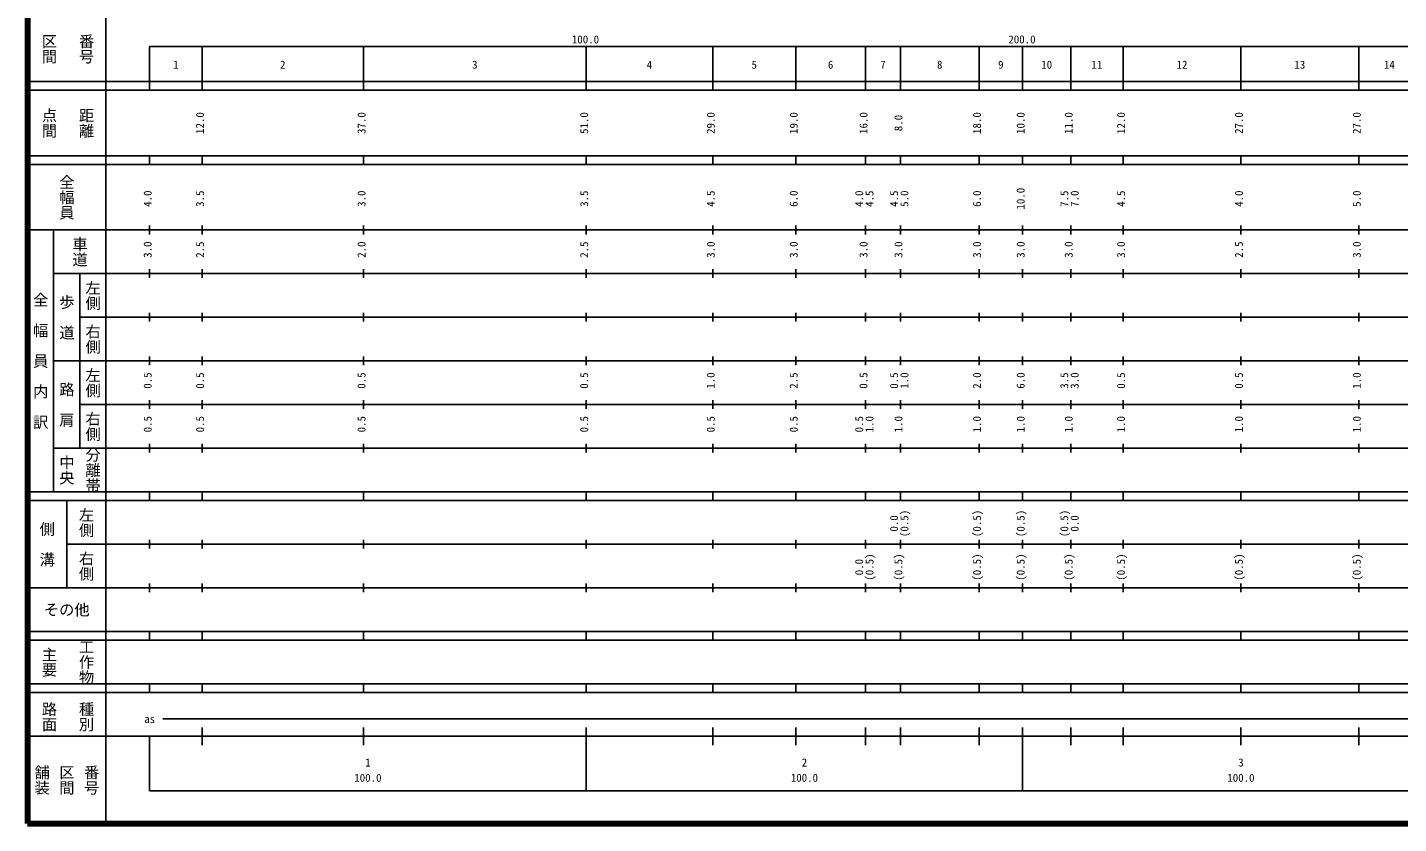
# Model space of a CAD drawing. Units: millimetres on the paper, enlarged 1000 times. Extents: x 40000 to 680000, y 20000 to 380000.
# Drawn here: x 40000 to 354118, y 20000 to 202409 of the extents above; entities that cross this region are included whole.
import ezdxf
from ezdxf.enums import TextEntityAlignment as Align

# ---------------------------------------------------------------- set-up
doc = ezdxf.new("R2010")
doc.units = ezdxf.units.MM
doc.header["$LTSCALE"] = 1000
doc.layers.add('M-TTL', color=2, linetype='Continuous', lineweight=140)
doc.layers.add('M-TTL-BAND', color=7, linetype='Continuous', lineweight=25)
doc.styles.add('@ＭＳ ゴシック', font='')
doc.styles.add('ＭＳ ゴシック', font='')
doc.styles.get('@ＭＳ ゴシック').set_extended_font_data('@MS Gothic')
doc.styles.get('ＭＳ ゴシック').set_extended_font_data('MS Gothic')

msp = doc.modelspace()

# ---------------------------------------------------------------- linework, layer by layer
at = {"layer": 'M-TTL'}
for p, q in [((40000, 380000), (40000, 20000)), ((40000, 20000), (680000, 20000))]:
    msp.add_line(p, q, dxfattribs=at)
at = {"layer": 'M-TTL-BAND'}
for p, q in [((58000, 370000), (58000, 20000)), ((68000, 198000), (579000, 198000)), ((68000, 198000), (68000, 188000)), ((80000, 188000), (80000, 198000)), ((117000, 188000), (117000, 198000)), ((168000, 188000), (168000, 198000)), ((197000, 188000), (197000, 198000)), ((216000, 188000), (216000, 198000)), ((232000, 188000), (232000, 198000)), ((240000, 188000), (240000, 198000)), ((258000, 188000), (258000, 198000)), ((268000, 188000), (268000, 198000)), ((279000, 188000), (279000, 198000)), ((291000, 188000), (291000, 198000)), ((318000, 188000), (318000, 198000)), ((345000, 188000), (345000, 198000)), ((40000, 190000), (579000, 190000)), ((40000, 188000), (579000, 188000)), ((40000, 173000), (579000, 173000)), ((68000, 171000), (68000, 173000)), ((80000, 171000), (80000, 173000)), ((117000, 171000), (117000, 173000)), ((168000, 171000), (168000, 173000)), ((197000, 171000), (197000, 173000)), ((216000, 171000), (216000, 173000)), ((232000, 171000), (232000, 173000)), ((240000, 171000), (240000, 173000)), ((258000, 171000), (258000, 173000)), ((268000, 171000), (268000, 173000)), ((279000, 171000), (279000, 173000)), ((291000, 171000), (291000, 173000)), ((318000, 171000), (318000, 173000)), ((345000, 171000), (345000, 173000)), ((40000, 171000), (579000, 171000)), ((40000, 156000), (579000, 156000)), ((46000, 96000), (46000, 156000)), ((68000, 155000), (68000, 157000)), ((80000, 155000), (80000, 157000)), ((117000, 155000), (117000, 157000)), ((168000, 155000), (168000, 157000)), ((197000, 155000), (197000, 157000)), ((216000, 155000), (216000, 157000)), ((232000, 155000), (232000, 157000)), ((240000, 155000), (240000, 157000)), ((258000, 155000), (258000, 157000)), ((268000, 155000), (268000, 157000)), ((279000, 155000), (279000, 157000)), ((291000, 155000), (291000, 157000)), ((318000, 155000), (318000, 157000)), ((345000, 155000), (345000, 157000)), ((46000, 146000), (579000, 146000)), ((52000, 146000), (52000, 106000)), ((68000, 145000), (68000, 147000)), ((80000, 145000), (80000, 147000)), ((117000, 145000), (117000, 147000)), ((168000, 145000), (168000, 147000)), ((197000, 145000), (197000, 147000)), ((216000, 145000), (216000, 147000)), ((232000, 145000), (232000, 147000)), ((240000, 145000), (240000, 147000)), ((258000, 145000), (258000, 147000)), ((268000, 145000), (268000, 147000)), ((279000, 145000), (279000, 147000)), ((291000, 145000), (291000, 147000)), ((318000, 145000), (318000, 147000)), ((345000, 145000), (345000, 147000)), ((52000, 136000), (579000, 136000)), ((68000, 135000), (68000, 137000)), ((80000, 135000), (80000, 137000)), ((117000, 135000), (117000, 137000)), ((168000, 135000), (168000, 137000)), ((197000, 135000), (197000, 137000)), ((216000, 135000), (216000, 137000)), ((232000, 135000), (232000, 137000)), ((240000, 135000), (240000, 137000)), ((258000, 135000), (258000, 137000)), ((268000, 135000), (268000, 137000)), ((279000, 135000), (279000, 137000)), ((291000, 135000), (291000, 137000)), ((318000, 135000), (318000, 137000)), ((345000, 135000), (345000, 137000)), ((46000, 126000), (579000, 126000)), ((68000, 125000), (68000, 127000)), ((80000, 125000), (80000, 127000)), ((117000, 125000), (117000, 127000)), ((168000, 125000), (168000, 127000)), ((197000, 125000), (197000, 127000)), ((216000, 125000), (216000, 127000)), ((232000, 125000), (232000, 127000)), ((240000, 125000), (240000, 127000)), ((258000, 125000), (258000, 127000)), ((268000, 125000), (268000, 127000)), ((279000, 125000), (279000, 127000)), ((291000, 125000), (291000, 127000)), ((318000, 125000), (318000, 127000)), ((345000, 125000), (345000, 127000)), ((68000, 115000), (68000, 117000)), ((80000, 115000), (80000, 117000)), ((117000, 115000), (117000, 117000)), ((168000, 115000), (168000, 117000)), ((197000, 115000), (197000, 117000)), ((216000, 115000), (216000, 117000)), ((232000, 115000), (232000, 117000)), ((240000, 115000), (240000, 117000)), ((258000, 115000), (258000, 117000)), ((268000, 115000), (268000, 117000)), ((279000, 115000), (279000, 117000)), ((291000, 115000), (291000, 117000)), ((318000, 115000), (318000, 117000)), ((345000, 115000), (345000, 117000)), ((52000, 116000), (579000, 116000)), ((68000, 105000), (68000, 107000)), ((80000, 105000), (80000, 107000)), ((117000, 105000), (117000, 107000)), ((168000, 105000), (168000, 107000)), ((197000, 105000), (197000, 107000)), ((216000, 105000), (216000, 107000)), ((232000, 105000), (232000, 107000)), ((240000, 105000), (240000, 107000)), ((258000, 105000), (258000, 107000)), ((268000, 105000), (268000, 107000)), ((279000, 105000), (279000, 107000)), ((291000, 105000), (291000, 107000)), ((318000, 105000), (318000, 107000)), ((345000, 105000), (345000, 107000)), ((46000, 106000), (579000, 106000)), ((40000, 96000), (579000, 96000)), ((68000, 94000), (68000, 96000)), ((80000, 94000), (80000, 96000)), ((117000, 94000), (117000, 96000)), ((168000, 94000), (168000, 96000)), ((197000, 94000), (197000, 96000)), ((216000, 94000), (216000, 96000)), ((232000, 94000), (232000, 96000)), ((240000, 94000), (240000, 96000)), ((258000, 94000), (258000, 96000)), ((268000, 94000), (268000, 96000)), ((279000, 94000), (279000, 96000)), ((291000, 94000), (291000, 96000)), ((318000, 94000), (318000, 96000)), ((345000, 94000), (345000, 96000)), ((40000, 94000), (579000, 94000)), ((49000, 94000), (49000, 74000)), ((68000, 83000), (68000, 85000)), ((80000, 83000), (80000, 85000)), ((117000, 83000), (117000, 85000)), ((168000, 83000), (168000, 85000)), ((197000, 83000), (197000, 85000)), ((216000, 83000), (216000, 85000)), ((232000, 83000), (232000, 85000)), ((240000, 83000), (240000, 85000)), ((258000, 83000), (258000, 85000)), ((268000, 83000), (268000, 85000)), ((279000, 83000), (279000, 85000)), ((291000, 83000), (291000, 85000)), ((318000, 83000), (318000, 85000)), ((345000, 83000), (345000, 85000)), ((49000, 84000), (579000, 84000)), ((40000, 74000), (579000, 74000)), ((68000, 73000), (68000, 75000)), ((80000, 73000), (80000, 75000)), ((117000, 73000), (117000, 75000)), ((168000, 73000), (168000, 75000)), ((197000, 73000), (197000, 75000)), ((216000, 73000), (216000, 75000)), ((232000, 73000), (232000, 75000)), ((240000, 73000), (240000, 75000)), ((258000, 73000), (258000, 75000)), ((268000, 73000), (268000, 75000)), ((279000, 73000), (279000, 75000)), ((291000, 73000), (291000, 75000)), ((318000, 73000), (318000, 75000)), ((345000, 73000), (345000, 75000)), ((40000, 64000), (579000, 64000)), ((68000, 62000), (68000, 64000)), ((80000, 62000), (80000, 64000)), ((117000, 62000), (117000, 64000)), ((168000, 62000), (168000, 64000)), ((197000, 62000), (197000, 64000)), ((216000, 62000), (216000, 64000)), ((232000, 62000), (232000, 64000)), ((240000, 62000), (240000, 64000)), ((258000, 62000), (258000, 64000)), ((268000, 62000), (268000, 64000)), ((279000, 62000), (279000, 64000)), ((291000, 62000), (291000, 64000)), ((318000, 62000), (318000, 64000)), ((345000, 62000), (345000, 64000)), ((40000, 62000), (579000, 62000)), ((40000, 52000), (579000, 52000)), ((68000, 50000), (68000, 52000)), ((80000, 50000), (80000, 52000)), ((117000, 50000), (117000, 52000)), ((168000, 50000), (168000, 52000)), ((197000, 50000), (197000, 52000)), ((216000, 50000), (216000, 52000)), ((232000, 50000), (232000, 52000)), ((240000, 50000), (240000, 52000)), ((258000, 50000), (258000, 52000)), ((268000, 50000), (268000, 52000)), ((279000, 50000), (279000, 52000)), ((291000, 50000), (291000, 52000)), ((318000, 50000), (318000, 52000)), ((345000, 50000), (345000, 52000)), ((40000, 50000), (579000, 50000)), ((71000, 44000), (565000, 44000)), ((80000, 38000), (80000, 42000)), ((117000, 38000), (117000, 42000)), ((168000, 27500), (168000, 42000)), ((197000, 38000), (197000, 42000)), ((216000, 38000), (216000, 42000)), ((232000, 38000), (232000, 42000)), ((240000, 38000), (240000, 42000)), ((258000, 38000), (258000, 42000)), ((268000, 27500), (268000, 42000)), ((279000, 38000), (279000, 42000)), ((291000, 38000), (291000, 42000)), ((318000, 38000), (318000, 42000)), ((345000, 38000), (345000, 42000)), ((40000, 40000), (579000, 40000)), ((68000, 40000), (68000, 27500)), ((68000, 27500), (579000, 27500))]:
    msp.add_line(p, q, dxfattribs=at)

# ---------------------------------------------------------------- texts
at = {"layer": 'M-TTL-BAND', "style": '@ＭＳ ゴシック'}
for s, p in [('区間', (45000, 197500)), ('番号', (53500, 197500)), ('点間', (45000, 180500)), ('距離', (53500, 180500)), ('全幅員', (49000, 163500)), ('車道', (52000, 151000)), ('全\u3000幅\u3000員\u3000内\u3000訳', (43000, 126000)), ('左側', (55000, 141000)), ('歩\u3000道', (49000, 136000)), ('右側', (55000, 131000)), ('左側', (55000, 121000)), ('路\u3000肩', (49000, 116000)), ('右側', (55000, 111000)), ('中央', (49000, 101000)), ('分離帯', (55000, 101000)), ('左側', (53500, 89000)), ('側\u3000溝', (44500, 84000)), ('右側', (53500, 79000)), ('主要', (45000, 57000)), ('工作物', (53500, 57000)), ('路面', (45000, 44500)), ('種別', (53500, 44500)), ('舗装', (43333, 30000)), ('区間', (49000, 30000)), ('番号', (54667, 30000))]:
    msp.add_text(s, height=2566, rotation=270, dxfattribs=at).set_placement(p, align=Align.MIDDLE_CENTER)
at = {"layer": 'M-TTL-BAND', "style": 'ＭＳ ゴシック'}
for s, p in [('100.0', (167844, 198195)), ('200.0', (267844, 198195)), ('2', (98500, 192405)), ('3', (142500, 192405)), ('6', (224000, 192405)), ('8', (249000, 192405)), ('9', (263000, 192405)), ('10', (273500, 192405)), ('12', (304500, 192405)), ('13', (331500, 192405)), ('1', (74000, 192405)), ('4', (182500, 192405)), ('5', (206500, 192405)), ('7', (236000, 192405)), ('11', (285000, 192405)), ('14', (352000, 192405)), ('as', (68000, 42500)), ('1', (118000, 32523)), ('2', (218000, 32523)), ('3', (318000, 32523)), ('100.0', (118000, 29033)), ('100.0', (218000, 29033)), ('100.0', (318000, 29033))]:
    msp.add_text(s, height=1833, dxfattribs=at).set_placement(p, align=Align.BOTTOM_CENTER)
for s, p in [('12.0', (81000, 180500)), ('37.0', (118000, 180500)), ('51.0', (169000, 180500)), ('29.0', (198000, 180500)), ('19.0', (217000, 180500)), ('16.0', (233000, 180500)), ('8.0', (241000, 180500)), ('18.0', (259000, 180500)), ('10.0', (269000, 180500)), ('11.0', (280000, 180500)), ('12.0', (292000, 180500)), ('27.0', (319000, 180500)), ('27.0', (346000, 180500)), ('4.0', (69000, 163174)), ('3.5', (81000, 163174)), ('3.0', (118000, 163174)), ('3.5', (169000, 163174)), ('4.5', (198000, 163174)), ('6.0', (217000, 163174)), ('4.0', (232000, 163174)), ('4.5', (234370, 163174)), ('4.5', (240000, 163174)), ('5.0', (242370, 163174)), ('6.0', (259000, 163174)), ('10.0', (269000, 163174)), ('7.5', (279000, 163174)), ('7.0', (281370, 163174)), ('4.5', (292000, 163174)), ('4.0', (319000, 163174)), ('5.0', (346000, 163174)), ('3.0', (69000, 151500)), ('2.5', (81000, 151500)), ('2.0', (118000, 151500)), ('2.5', (169000, 151500)), ('3.0', (198000, 151500)), ('3.0', (217000, 151500)), ('3.0', (233000, 151500)), ('3.0', (241000, 151500)), ('3.0', (259000, 151500)), ('3.0', (269000, 151500)), ('3.0', (280000, 151500)), ('3.0', (292000, 151500)), ('2.5', (319000, 151500)), ('3.0', (346000, 151500)), ('0.5', (69000, 121500)), ('0.5', (81000, 121500)), ('0.5', (118000, 121500)), ('0.5', (169000, 121500)), ('1.0', (198000, 121500)), ('2.5', (217000, 121500)), ('0.5', (233000, 121500)), ('0.5', (240000, 121500)), ('1.0', (242370, 121500)), ('2.0', (259000, 121500)), ('6.0', (269000, 121500)), ('3.5', (279000, 121500)), ('3.0', (281370, 121500)), ('0.5', (292000, 121500)), ('0.5', (319000, 121500)), ('1.0', (346000, 121500)), ('0.5', (69000, 111500)), ('0.5', (81000, 111500)), ('0.5', (118000, 111500)), ('0.5', (169000, 111500)), ('0.5', (198000, 111500)), ('0.5', (217000, 111500)), ('0.5', (232000, 111500)), ('1.0', (234370, 111500)), ('1.0', (241000, 111500)), ('1.0', (259000, 111500)), ('1.0', (269000, 111500)), ('1.0', (280000, 111500)), ('1.0', (292000, 111500)), ('1.0', (319000, 111500)), ('1.0', (346000, 111500)), ('(0.5)', (242370, 88764)), ('(0.5)', (259000, 88764)), ('(0.5)', (269000, 88764)), ('(0.5)', (279000, 88764)), ('0.0', (240000, 88764)), ('0.0', (281370, 88764)), ('0.0', (232000, 78764)), ('(0.5)', (234370, 78764)), ('(0.5)', (241000, 78764)), ('(0.5)', (259000, 78764)), ('(0.5)', (269000, 78764)), ('(0.5)', (280000, 78764)), ('(0.5)', (292000, 78764)), ('(0.5)', (319000, 78764)), ('(0.5)', (346000, 78764))]:
    msp.add_text(s, height=1833, rotation=90, dxfattribs=at).set_placement(p, align=Align.BOTTOM_CENTER)
msp.add_text('その他', height=2566, dxfattribs=at).set_placement((49000, 69000), align=Align.MIDDLE_CENTER)

doc.saveas('drawing.dxf')
